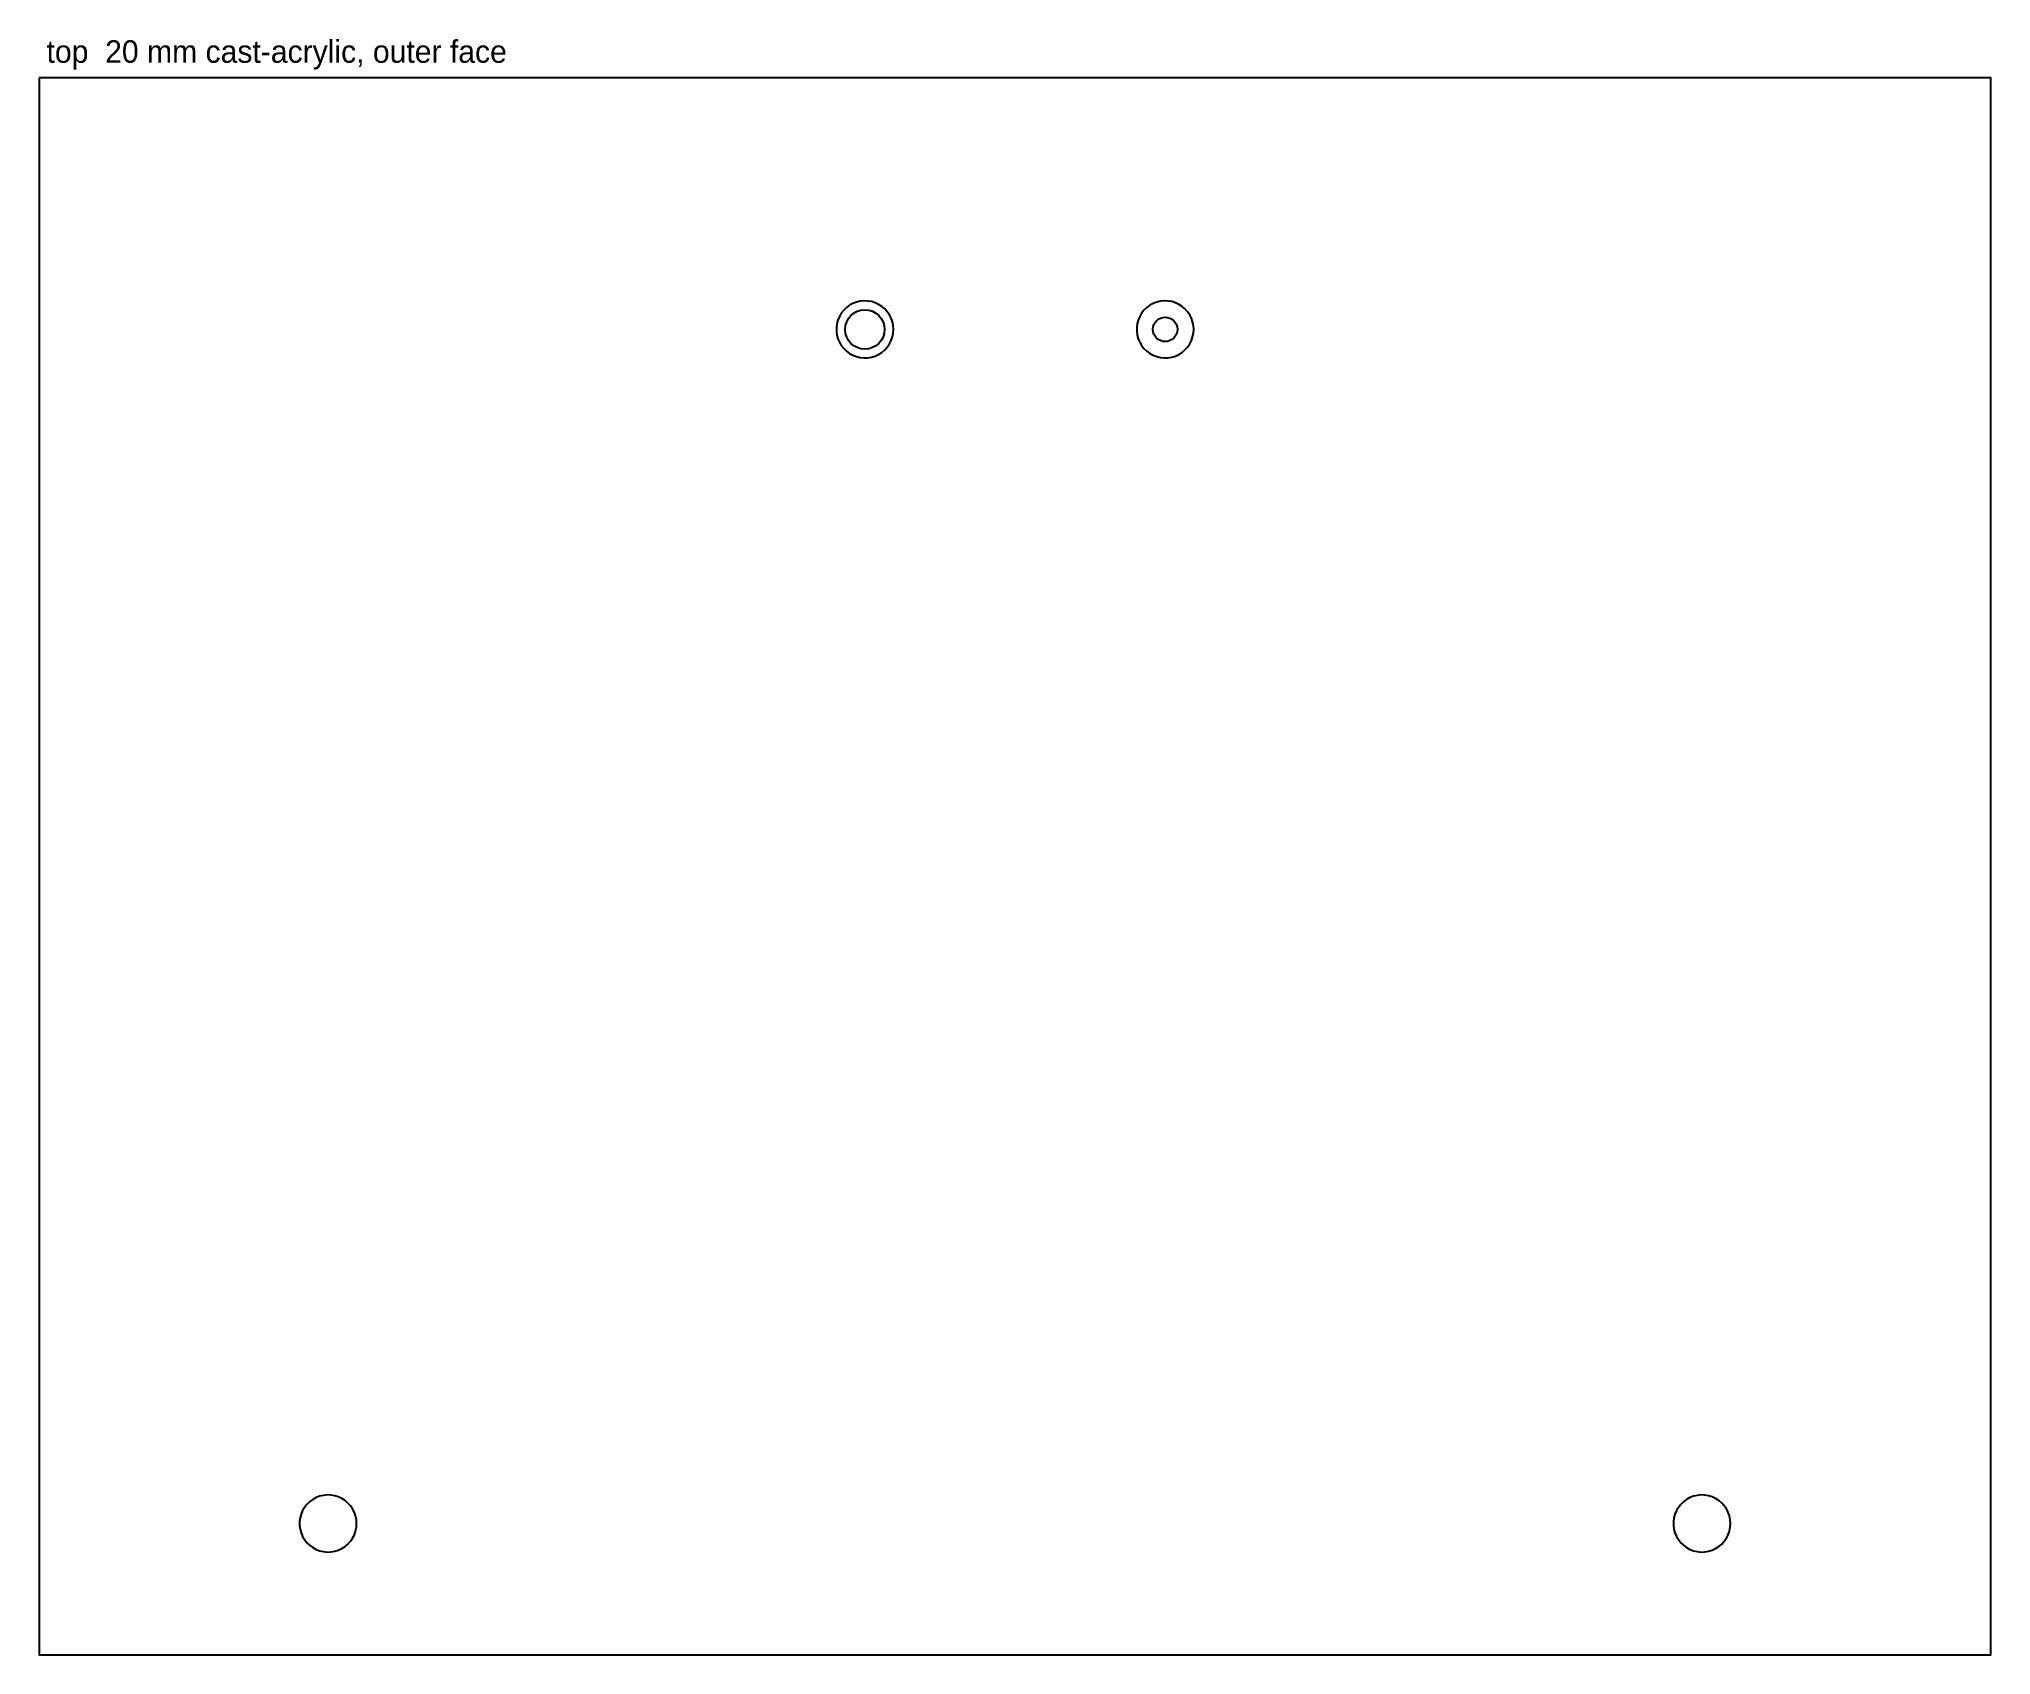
# Model space of a CAD drawing. Header units: millimetres. Extents: x 0 to 520, y 0 to 430.
import ezdxf

# ---------------------------------------------------------------- set-up
doc = ezdxf.new("R2010")
doc.units = ezdxf.units.MM
for name, color, linetype in [('CUT_INSIDE', 5, 'Continuous'), ('CUT_OUTSIDE', 1, 'Continuous'), ('NOTES', 7, 'Continuous'), ('POCKET_15MM', 3, 'Continuous')]:
    doc.layers.add(name, color=color, linetype=linetype)

msp = doc.modelspace()

# ---------------------------------------------------------------- linework, layer by layer
at = {"layer": 'CUT_INSIDE'}
for centre, radius in [((220, 353), 5.25), ((300, 353), 3.25)]:
    msp.add_circle(centre, radius, dxfattribs=at)
at = {"layer": 'CUT_OUTSIDE'}
msp.add_lwpolyline([(0, 420), (0, 0), (520, 0), (520, 420), (0, 420)], close=True, dxfattribs=at)
at = {"layer": 'POCKET_15MM'}
for points in [[(227.6, 353), (227.53, 354.01), (227.33, 355.01), (227, 355.97), (226.54, 356.87), (225.96, 357.71), (225.28, 358.46), (224.51, 359.12), (223.65, 359.66), (222.73, 360.09), (221.76, 360.39), (220.76, 360.56), (219.75, 360.6), (218.74, 360.49), (217.75, 360.26), (216.8, 359.89), (215.91, 359.41), (215.09, 358.8), (214.36, 358.1), (213.73, 357.3), (213.22, 356.43), (212.82, 355.49), (212.55, 354.51), (212.42, 353.51), (212.42, 352.49), (212.55, 351.49), (212.82, 350.51), (213.22, 349.57), (213.73, 348.7), (214.36, 347.9), (215.09, 347.2), (215.91, 346.59), (216.8, 346.11), (217.75, 345.74), (218.74, 345.51), (219.75, 345.4), (220.76, 345.44), (221.76, 345.61), (222.73, 345.91), (223.65, 346.34), (224.51, 346.88), (225.28, 347.54), (225.96, 348.29), (226.54, 349.13), (227, 350.03), (227.33, 350.99), (227.53, 351.99), (227.6, 353)], [(307.6, 353), (307.53, 354.01), (307.33, 355.01), (307, 355.97), (306.54, 356.87), (305.96, 357.71), (305.28, 358.46), (304.51, 359.12), (303.65, 359.66), (302.73, 360.09), (301.76, 360.39), (300.76, 360.56), (299.75, 360.6), (298.74, 360.49), (297.75, 360.26), (296.8, 359.89), (295.91, 359.41), (295.09, 358.8), (294.36, 358.1), (293.73, 357.3), (293.22, 356.43), (292.82, 355.49), (292.55, 354.51), (292.42, 353.51), (292.42, 352.49), (292.55, 351.49), (292.82, 350.51), (293.22, 349.57), (293.73, 348.7), (294.36, 347.9), (295.09, 347.2), (295.91, 346.59), (296.8, 346.11), (297.75, 345.74), (298.74, 345.51), (299.75, 345.4), (300.76, 345.44), (301.76, 345.61), (302.73, 345.91), (303.65, 346.34), (304.51, 346.88), (305.28, 347.54), (305.96, 348.29), (306.54, 349.13), (307, 350.03), (307.33, 350.99), (307.53, 351.99), (307.6, 353)], [(84.6, 35), (84.53, 36.01), (84.33, 37.01), (84, 37.97), (83.54, 38.87), (82.96, 39.71), (82.28, 40.46), (81.51, 41.12), (80.65, 41.66), (79.73, 42.09), (78.76, 42.39), (77.76, 42.56), (76.75, 42.6), (75.74, 42.49), (74.75, 42.26), (73.8, 41.89), (72.91, 41.41), (72.09, 40.8), (71.36, 40.1), (70.73, 39.3), (70.22, 38.43), (69.82, 37.49), (69.55, 36.51), (69.42, 35.51), (69.42, 34.49), (69.55, 33.49), (69.82, 32.51), (70.22, 31.57), (70.73, 30.7), (71.36, 29.9), (72.09, 29.2), (72.91, 28.59), (73.8, 28.11), (74.75, 27.74), (75.74, 27.51), (76.75, 27.4), (77.76, 27.44), (78.76, 27.61), (79.73, 27.91), (80.65, 28.34), (81.51, 28.88), (82.28, 29.54), (82.96, 30.29), (83.54, 31.13), (84, 32.03), (84.33, 32.99), (84.53, 33.99), (84.6, 35)], [(450.6, 35), (450.53, 36.01), (450.33, 37.01), (450, 37.97), (449.54, 38.87), (448.96, 39.71), (448.28, 40.46), (447.51, 41.12), (446.65, 41.66), (445.73, 42.09), (444.76, 42.39), (443.76, 42.56), (442.75, 42.6), (441.74, 42.49), (440.75, 42.26), (439.8, 41.89), (438.91, 41.41), (438.09, 40.8), (437.36, 40.1), (436.73, 39.3), (436.22, 38.43), (435.82, 37.49), (435.55, 36.51), (435.42, 35.51), (435.42, 34.49), (435.55, 33.49), (435.82, 32.51), (436.22, 31.57), (436.73, 30.7), (437.36, 29.9), (438.09, 29.2), (438.91, 28.59), (439.8, 28.11), (440.75, 27.74), (441.74, 27.51), (442.75, 27.4), (443.76, 27.44), (444.76, 27.61), (445.73, 27.91), (446.65, 28.34), (447.51, 28.88), (448.28, 29.54), (448.96, 30.29), (449.54, 31.13), (450, 32.03), (450.33, 32.99), (450.53, 33.99), (450.6, 35)]]:
    msp.add_lwpolyline(points, close=True, dxfattribs=at)

# ---------------------------------------------------------------- texts
at = {"layer": 'NOTES'}
msp.add_text('top  20 mm cast-acrylic, outer face', height=6, dxfattribs=at).set_placement((2, 424))

doc.saveas('drawing.dxf')
